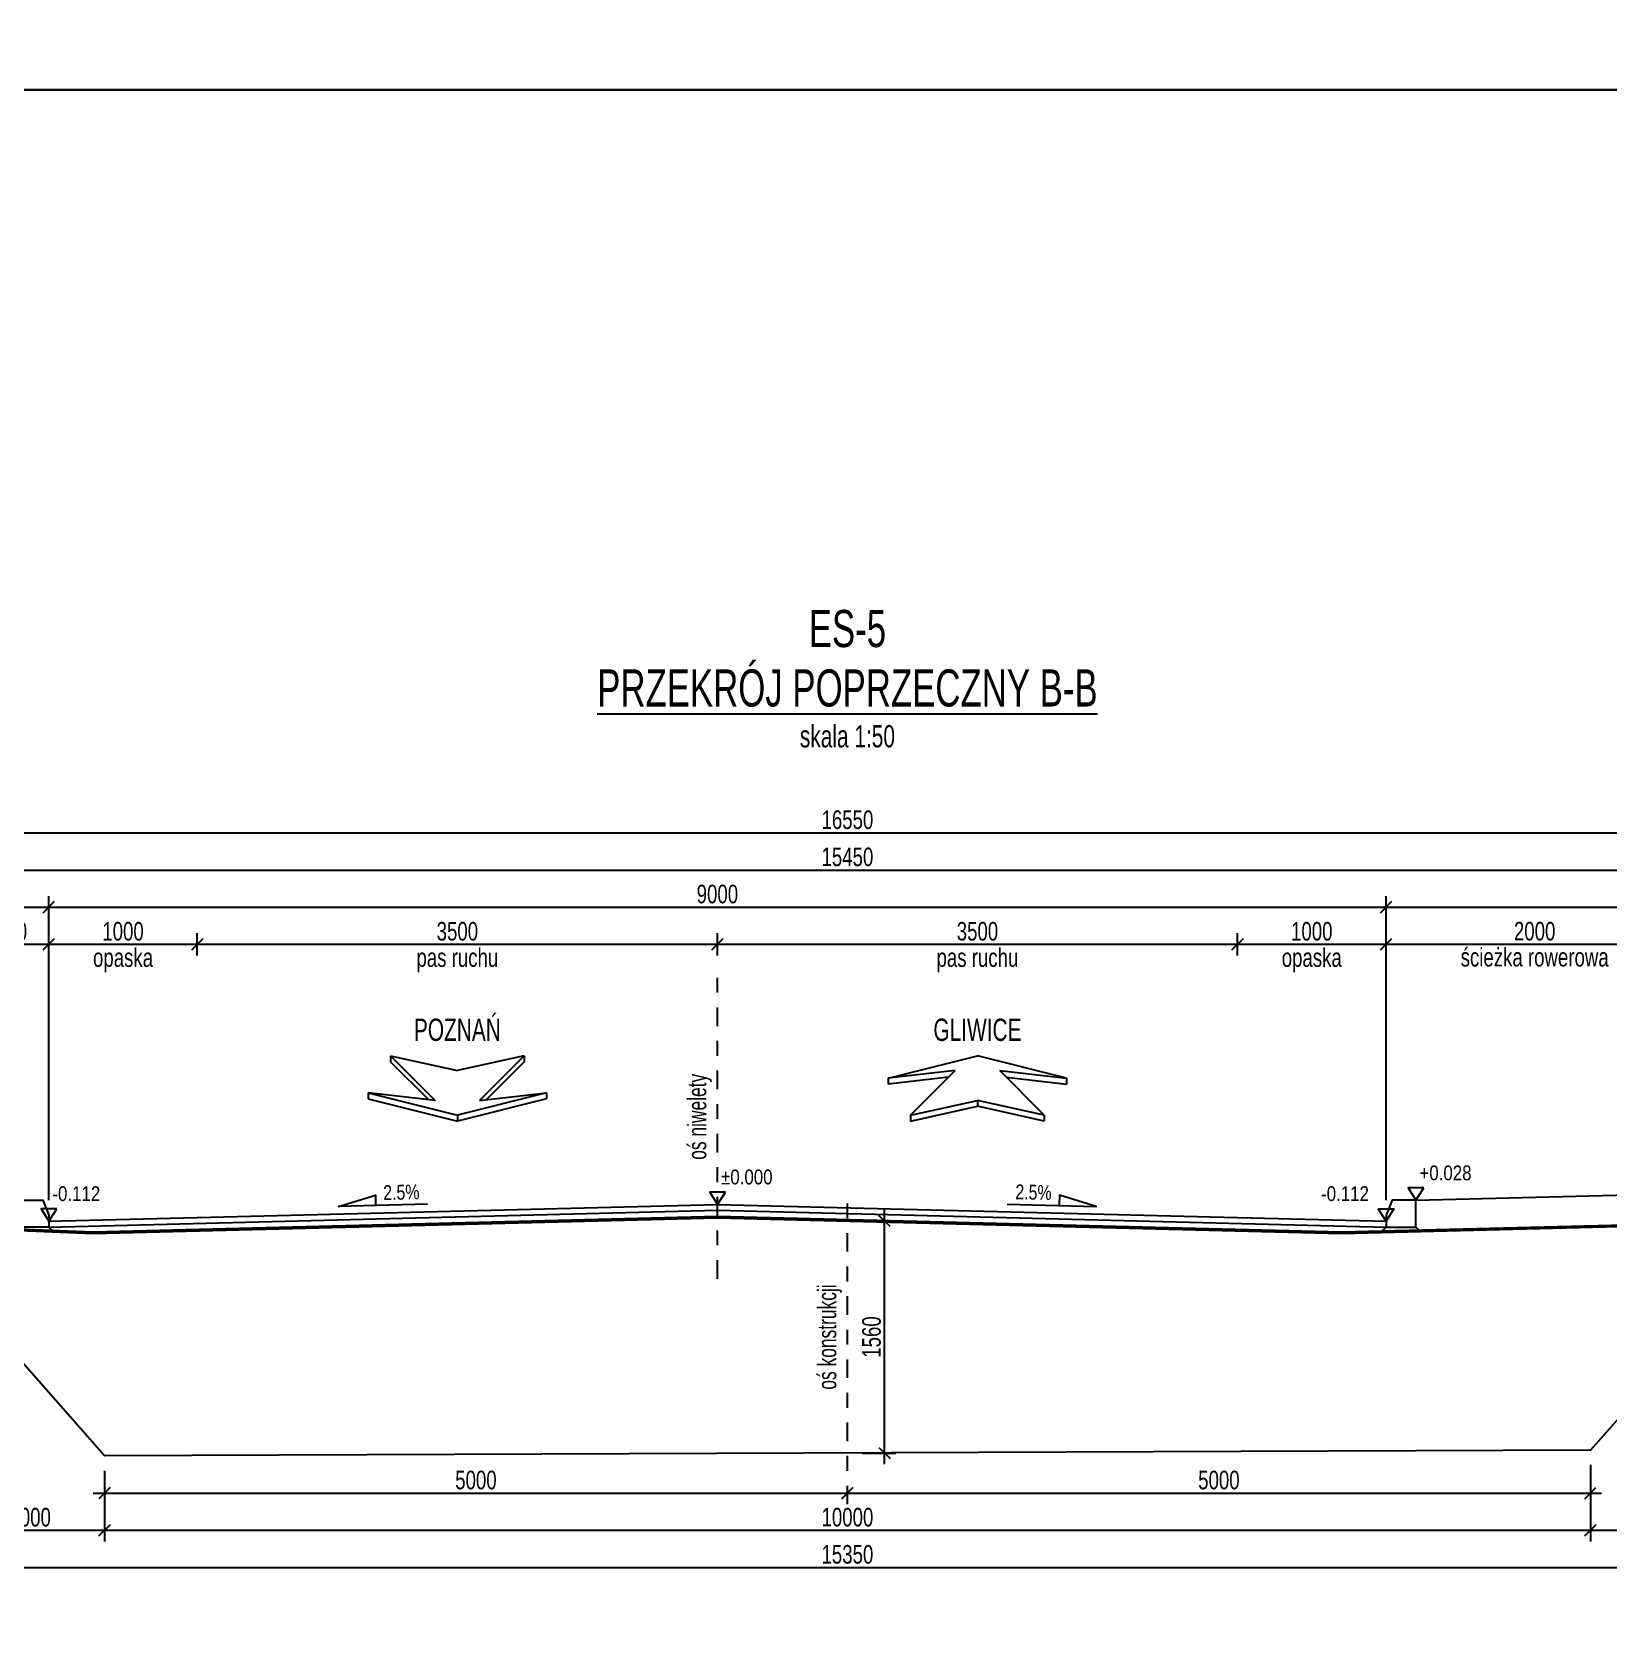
# Model space of a CAD drawing. Header units: metres. Extents: x -15 to 43, y -82 to 57.
# Drawn here: x -4.61 to 6, y -62.93 to -52.11 of the extents above; entities that cross this region are included whole.
import ezdxf
from ezdxf.enums import TextEntityAlignment as Align

# ---------------------------------------------------------------- set-up
doc = ezdxf.new("R2010")
doc.units = ezdxf.units.M
doc.header["$MEASUREMENT"] = 0
doc.linetypes.add('CENTER', pattern=[2, 1.25, -0.25, 0.25, -0.25])
doc.linetypes.add('HIDDEN', pattern=[0.375, 0.25, -0.125])
for name, color, linetype in [('AII_M_izolacja', 8, 'Continuous'), ('AII_M_konstrukcja beton', 3, 'Continuous'), ('AII_M_krawężnik', 9, 'Continuous'), ('AII_M_nawierzchnia', 9, 'Continuous'), ('AII_M_opis', 1, 'Continuous'), ('AII_M_wymiary', 9, 'Continuous')]:
    doc.layers.add(name, color=color, linetype=linetype)
doc.layers.add('AII_M_koty wysokościowe', color=1, linetype='Continuous', lineweight=18)
doc.layers.add('AII_M_osie główne', color=9, linetype='CENTER', lineweight=18)
doc.layers.add('AII_M_pomoc', color=30, linetype='Continuous', plot=False)
doc.styles.add('AII_norm.', font='CDMSIMPL.shx', dxfattribs={"width": 0.75, "bigfont": 'CDMBIGPL.shx'})
doc.styles.add('CDMSTYLE', font='CDMSIMPL.shx', dxfattribs={"width": 0.7, "bigfont": 'CDMBIGPL.shx'})
doc.dimstyles.new('A2_M50MM', dxfattribs={"dimscale": 0.05, "dimtxt": 2.5, "dimasz": 1.5, "dimexe": 1.5, "dimexo": 2, "dimgap": 0.5, "dimtad": 1, "dimdec": 0, "dimlfac": 1000, "dimrnd": 5, "dimzin": 9, "dimtxsty": 'AII_norm.', "dimblk": 'OBLIQUE', "dimcen": 2.5, "dimdle": 1.5, "dimclrd": 256, "dimclre": 256, "dimclrt": 1, "dimadec": 1, "dimazin": 2, "dimtfac": 1, "dimtdec": 0, "dimtix": 1, "dimtmove": 1, "dimatfit": 3, "dimfxl": 1, "dimtvp": 1, "dimtfillclr": 256, "dimtolj": 1, "dimtzin": 0, "dimarcsym": 0})

# ---------------------------------------------------------------- blocks, each defined once
blk = doc.blocks.new('Kierunek_od')
at = {"layer": 'AII_M_opis', "color": 0}
for p, q in [((-0.45, 0), (0, -0.1)), ((-0.45, 0), (-0.15, -0.3)), ((-0.45, 0), (-0.45, -0.04)), ((0.45, 0), (0, -0.1)), ((0.45, 0), (0.15, -0.3)), ((0.45, 0), (0.45, -0.04)), ((-0.45, -0.04), (-0.195, -0.295)), ((0.45, -0.04), (0.195, -0.295)), ((-0.15, -0.3), (-0.6, -0.25)), ((-0.6, -0.25), (0, -0.4)), ((-0.6, -0.25), (-0.6, -0.29)), ((-0.6, -0.29), (0, -0.44)), ((0.6, -0.25), (0, -0.4)), ((0.6, -0.29), (0, -0.44)), ((0.15, -0.3), (0.6, -0.25)), ((0.6, -0.25), (0.6, -0.29)), ((0, -0.4), (0, -0.44))]:
    blk.add_line(p, q, dxfattribs=at)
at = {"layer": 'AII_M_opis', "color": 2, "style": 'AII_norm.', "width": 0.7, "flags": 4}
blk.add_attdef('KIERUNEK', text='', height=0.15, dxfattribs=at).set_placement((0, 0.175), align=Align.MIDDLE_CENTER)
blk = doc.blocks.new('Kierunek_do')
at = {"layer": 'AII_M_opis', "color": 0}
for p, q in [((-0.6, -0.15), (0, 0)), ((0.6, -0.15), (0, 0)), ((-0.15, -0.1), (-0.6, -0.15)), ((-0.45, -0.4), (-0.15, -0.1)), ((0.45, -0.4), (0.15, -0.1)), ((0.15, -0.1), (0.6, -0.15)), ((-0.195, -0.145), (-0.6, -0.19)), ((-0.6, -0.15), (-0.6, -0.19)), ((0.195, -0.145), (0.6, -0.19)), ((0.6, -0.15), (0.6, -0.19)), ((-0.45, -0.4), (0, -0.3)), ((0.45, -0.4), (0, -0.3)), ((0, -0.3), (0, -0.34)), ((-0.45, -0.44), (0, -0.34)), ((-0.45, -0.4), (-0.45, -0.44)), ((0.45, -0.44), (0, -0.34)), ((0.45, -0.4), (0.45, -0.44))]:
    blk.add_line(p, q, dxfattribs=at)
at = {"layer": 'AII_M_opis', "color": 2, "lineweight": 25, "style": 'AII_norm.', "width": 0.7, "flags": 4}
blk.add_attdef('KIERUNEK', text='', height=0.15, rotation=360, dxfattribs=at).set_placement((0, 0.175), align=Align.MIDDLE_CENTER)
blk = doc.blocks.new('Spadek')
at = {"layer": 'AII_M_wymiary', "color": 0}
blk.add_lwpolyline([(-0.3, 0), (0.3, 0), (0.05, 0.07), (0.05, 0.07), (0.05, 0)], dxfattribs=at)
at = {"layer": 'AII_M_wymiary', "color": 1, "style": 'CDMSTYLE', "width": 0.8}
blk.add_attdef('SP', text='', height=0.1, rotation=360, dxfattribs=at).set_placement((-0.125, 0.035), align=Align.CENTER)
blk = doc.blocks.new('_OBLIQUE')
at = {"color": 0, "linetype": 'ByBlock'}
blk.add_line((-0.5, -0.5), (0.5, 0.5), dxfattribs=at)
blk = doc.blocks.new('*D8444')
at = {"layer": 'AII_M_wymiary', "lineweight": -2, "transparency": 16777216}
for p, q in [((-4.5, -59.972), (-4.5, -58.175)), ((-3.5, -58.325), (-3.5, -58.175)), ((-4.575, -58.25), (-3.425, -58.25))]:
    blk.add_line(p, q, dxfattribs=at)
at = {"layer": 'Defpoints', "color": 0, "lineweight": 25, "transparency": 16777216}
for p in [(-3.5, -58.25), (-3.5, -58.425), (-4.5, -60.072)]:
    blk.add_point(p, dxfattribs=at)
at = {"layer": 'AII_M_wymiary', "lineweight": -2, "transparency": 16777216, "xscale": 0.07500000000000001, "yscale": 0.07500000000000001, "zscale": 0.07500000000000001, "rotation": 180}
blk.add_blockref('_OBLIQUE', (-4.5, -58.25), dxfattribs=at)
at = {"layer": 'AII_M_wymiary', "lineweight": -2, "transparency": 16777216, "xscale": 0.07500000000000001, "yscale": 0.07500000000000001, "zscale": 0.07500000000000001}
blk.add_blockref('_OBLIQUE', (-3.5, -58.25), dxfattribs=at)
at = {"layer": 'AII_M_wymiary', "color": 1, "lineweight": 25, "transparency": 16777216, "char_height": 0.125, "attachment_point": 5, "style": 'AII_norm.'}
for s, insert in [('\\A1;1000', (-4, -58.163)), ('\\A1;opaska', (-4, -58.358))]:
    blk.add_mtext(s, dxfattribs=dict(at, insert=insert))
blk = doc.blocks.new('*D8445')
at = {"layer": 'AII_M_wymiary', "lineweight": -2, "transparency": 16777216}
for p, q in [((-3.5, -58.325), (-3.5, -58.175)), ((0, -58.325), (0, -58.175)), ((-3.575, -58.25), (0.075, -58.25))]:
    blk.add_line(p, q, dxfattribs=at)
at = {"layer": 'Defpoints', "color": 0, "lineweight": 25, "transparency": 16777216}
for p in [(0, -58.25), (-3.5, -58.425), (0, -58.425)]:
    blk.add_point(p, dxfattribs=at)
at = {"layer": 'AII_M_wymiary', "lineweight": -2, "transparency": 16777216, "xscale": 0.07500000000000001, "yscale": 0.07500000000000001, "zscale": 0.07500000000000001, "rotation": 180}
blk.add_blockref('_OBLIQUE', (-3.5, -58.25), dxfattribs=at)
at = {"layer": 'AII_M_wymiary', "lineweight": -2, "transparency": 16777216, "xscale": 0.07500000000000001, "yscale": 0.07500000000000001, "zscale": 0.07500000000000001}
blk.add_blockref('_OBLIQUE', (0, -58.25), dxfattribs=at)
at = {"layer": 'AII_M_wymiary', "color": 1, "lineweight": 25, "transparency": 16777216, "char_height": 0.125, "attachment_point": 5, "style": 'AII_norm.'}
for s, insert in [('\\A1;3500', (-1.75, -58.163)), ('\\A1;pas ruchu', (-1.75, -58.358))]:
    blk.add_mtext(s, dxfattribs=dict(at, insert=insert))
blk = doc.blocks.new('*D8446')
at = {"layer": 'AII_M_wymiary', "lineweight": -2, "transparency": 16777216}
for p, q in [((0, -58.325), (0, -58.175)), ((3.5, -58.325), (3.5, -58.175)), ((-0.075, -58.25), (3.575, -58.25))]:
    blk.add_line(p, q, dxfattribs=at)
at = {"layer": 'Defpoints', "color": 0, "lineweight": 25, "transparency": 16777216}
for p in [(3.5, -58.25), (0, -58.425), (3.5, -58.425)]:
    blk.add_point(p, dxfattribs=at)
at = {"layer": 'AII_M_wymiary', "lineweight": -2, "transparency": 16777216, "xscale": 0.07500000000000001, "yscale": 0.07500000000000001, "zscale": 0.07500000000000001, "rotation": 180}
blk.add_blockref('_OBLIQUE', (0, -58.25), dxfattribs=at)
at = {"layer": 'AII_M_wymiary', "lineweight": -2, "transparency": 16777216, "xscale": 0.07500000000000001, "yscale": 0.07500000000000001, "zscale": 0.07500000000000001}
blk.add_blockref('_OBLIQUE', (3.5, -58.25), dxfattribs=at)
at = {"layer": 'AII_M_wymiary', "color": 1, "lineweight": 25, "transparency": 16777216, "char_height": 0.125, "attachment_point": 5, "style": 'AII_norm.'}
for s, insert in [('\\A1;3500', (1.75, -58.163)), ('\\A1;pas ruchu', (1.75, -58.358))]:
    blk.add_mtext(s, dxfattribs=dict(at, insert=insert))
blk = doc.blocks.new('*D8447')
at = {"layer": 'AII_M_wymiary', "lineweight": -2, "transparency": 16777216}
for p, q in [((3.5, -58.325), (3.5, -58.175)), ((4.5, -59.972), (4.5, -58.175)), ((3.425, -58.25), (4.575, -58.25))]:
    blk.add_line(p, q, dxfattribs=at)
at = {"layer": 'Defpoints', "color": 0, "lineweight": 25, "transparency": 16777216}
for p in [(4.5, -58.25), (3.5, -58.425), (4.5, -60.072)]:
    blk.add_point(p, dxfattribs=at)
at = {"layer": 'AII_M_wymiary', "lineweight": -2, "transparency": 16777216, "xscale": 0.07500000000000001, "yscale": 0.07500000000000001, "zscale": 0.07500000000000001, "rotation": 180}
blk.add_blockref('_OBLIQUE', (3.5, -58.25), dxfattribs=at)
at = {"layer": 'AII_M_wymiary', "lineweight": -2, "transparency": 16777216, "xscale": 0.07500000000000001, "yscale": 0.07500000000000001, "zscale": 0.07500000000000001}
blk.add_blockref('_OBLIQUE', (4.5, -58.25), dxfattribs=at)
at = {"layer": 'AII_M_wymiary', "color": 1, "lineweight": 25, "transparency": 16777216, "char_height": 0.125, "attachment_point": 5, "style": 'AII_norm.'}
for s, insert in [('\\A1;1000', (4, -58.163)), ('\\A1;opaska', (4, -58.358))]:
    blk.add_mtext(s, dxfattribs=dict(at, insert=insert))
blk = doc.blocks.new('*D8448')
at = {"layer": 'AII_M_wymiary', "lineweight": -2, "transparency": 16777216}
for p, q in [((-5, -59.104), (-5, -58.175)), ((-4.5, -59.972), (-4.5, -58.175)), ((-5.075, -58.25), (-4.425, -58.25))]:
    blk.add_line(p, q, dxfattribs=at)
at = {"layer": 'Defpoints', "color": 0, "lineweight": 25, "transparency": 16777216}
for p in [(-4.5, -58.25), (-5, -59.204), (-4.5, -60.072)]:
    blk.add_point(p, dxfattribs=at)
at = {"layer": 'AII_M_wymiary', "lineweight": -2, "transparency": 16777216, "xscale": 0.07500000000000001, "yscale": 0.07500000000000001, "zscale": 0.07500000000000001, "rotation": 180}
blk.add_blockref('_OBLIQUE', (-5, -58.25), dxfattribs=at)
at = {"layer": 'AII_M_wymiary', "lineweight": -2, "transparency": 16777216, "xscale": 0.07500000000000001, "yscale": 0.07500000000000001, "zscale": 0.07500000000000001}
blk.add_blockref('_OBLIQUE', (-4.5, -58.25), dxfattribs=at)
at = {"layer": 'AII_M_wymiary', "color": 1, "lineweight": 25, "transparency": 16777216, "insert": (-4.75, -58.163), "char_height": 0.125, "attachment_point": 5, "style": 'AII_norm.'}
blk.add_mtext('\\A1;500', dxfattribs=at)
blk = doc.blocks.new('*D8452')
at = {"layer": 'AII_M_wymiary', "lineweight": -2, "transparency": 16777216}
for p, q in [((4.5, -59.9725), (4.5, -58.175)), ((6.5, -58.325), (6.5, -58.175)), ((4.425, -58.25), (6.575, -58.25))]:
    blk.add_line(p, q, dxfattribs=at)
at = {"layer": 'Defpoints', "color": 0, "lineweight": 25, "transparency": 16777216}
for p in [(6.5, -58.25), (6.5, -58.425), (4.5, -60.0725)]:
    blk.add_point(p, dxfattribs=at)
at = {"layer": 'AII_M_wymiary', "lineweight": -2, "transparency": 16777216, "xscale": 0.07500000000000001, "yscale": 0.07500000000000001, "zscale": 0.07500000000000001, "rotation": 180}
blk.add_blockref('_OBLIQUE', (4.5, -58.25), dxfattribs=at)
at = {"layer": 'AII_M_wymiary', "lineweight": -2, "transparency": 16777216, "xscale": 0.07500000000000001, "yscale": 0.07500000000000001, "zscale": 0.07500000000000001}
blk.add_blockref('_OBLIQUE', (6.5, -58.25), dxfattribs=at)
at = {"layer": 'AII_M_wymiary', "color": 1, "lineweight": 25, "transparency": 16777216, "char_height": 0.125, "attachment_point": 5, "style": 'AII_norm.'}
for s, insert in [('\\A1;2000', (5.5, -58.1625)), ('\\A1;ścieżka rowerowa', (5.5, -58.3375))]:
    blk.add_mtext(s, dxfattribs=dict(at, insert=insert))
blk = doc.blocks.new('*D8455')
at = {"layer": 'AII_M_wymiary', "lineweight": -2, "transparency": 16777216}
for p, q in [((-6.85, -59.8281), (-6.85, -57.925)), ((-4.5, -59.9725), (-4.5, -57.925)), ((-6.925, -58), (-4.425, -58))]:
    blk.add_line(p, q, dxfattribs=at)
at = {"layer": 'Defpoints', "color": 0, "lineweight": 25, "transparency": 16777216}
for p in [(-4.5, -58), (-6.85, -59.9281), (-4.5, -60.0725)]:
    blk.add_point(p, dxfattribs=at)
at = {"layer": 'AII_M_wymiary', "lineweight": -2, "transparency": 16777216, "xscale": 0.07500000000000001, "yscale": 0.07500000000000001, "zscale": 0.07500000000000001, "rotation": 180}
blk.add_blockref('_OBLIQUE', (-6.85, -58), dxfattribs=at)
at = {"layer": 'AII_M_wymiary', "lineweight": -2, "transparency": 16777216, "xscale": 0.07500000000000001, "yscale": 0.07500000000000001, "zscale": 0.07500000000000001}
blk.add_blockref('_OBLIQUE', (-4.5, -58), dxfattribs=at)
at = {"layer": 'AII_M_wymiary', "color": 1, "lineweight": 25, "transparency": 16777216, "insert": (-5.675, -57.9125), "char_height": 0.125, "attachment_point": 5, "style": 'AII_norm.'}
blk.add_mtext('\\A1;2350', dxfattribs=at)
blk = doc.blocks.new('*D8456')
at = {"layer": 'AII_M_wymiary', "lineweight": -2, "transparency": 16777216}
for p, q in [((-4.5, -59.9725), (-4.5, -57.925)), ((4.5, -59.9725), (4.5, -57.925)), ((-4.575, -58), (4.575, -58))]:
    blk.add_line(p, q, dxfattribs=at)
at = {"layer": 'Defpoints', "color": 0, "lineweight": 25, "transparency": 16777216}
for p in [(4.5, -58), (-4.5, -60.0725), (4.5, -60.0725)]:
    blk.add_point(p, dxfattribs=at)
at = {"layer": 'AII_M_wymiary', "lineweight": -2, "transparency": 16777216, "xscale": 0.07500000000000001, "yscale": 0.07500000000000001, "zscale": 0.07500000000000001, "rotation": 180}
blk.add_blockref('_OBLIQUE', (-4.5, -58), dxfattribs=at)
at = {"layer": 'AII_M_wymiary', "lineweight": -2, "transparency": 16777216, "xscale": 0.07500000000000001, "yscale": 0.07500000000000001, "zscale": 0.07500000000000001}
blk.add_blockref('_OBLIQUE', (4.5, -58), dxfattribs=at)
at = {"layer": 'AII_M_wymiary', "color": 1, "lineweight": 25, "transparency": 16777216, "insert": (0, -57.9125), "char_height": 0.125, "attachment_point": 5, "style": 'AII_norm.'}
blk.add_mtext('\\A1;9000', dxfattribs=at)
blk = doc.blocks.new('*D8457')
at = {"layer": 'AII_M_wymiary', "lineweight": -2, "transparency": 16777216}
for p, q in [((4.5, -59.9725), (4.5, -57.925)), ((8.6, -59.816), (8.6, -57.925)), ((4.425, -58), (8.675, -58))]:
    blk.add_line(p, q, dxfattribs=at)
at = {"layer": 'Defpoints', "color": 0, "lineweight": 25, "transparency": 16777216}
for p in [(8.6, -58), (8.6, -59.916), (4.5, -60.0725)]:
    blk.add_point(p, dxfattribs=at)
at = {"layer": 'AII_M_wymiary', "lineweight": -2, "transparency": 16777216, "xscale": 0.07500000000000001, "yscale": 0.07500000000000001, "zscale": 0.07500000000000001, "rotation": 180}
blk.add_blockref('_OBLIQUE', (4.5, -58), dxfattribs=at)
at = {"layer": 'AII_M_wymiary', "lineweight": -2, "transparency": 16777216, "xscale": 0.07500000000000001, "yscale": 0.07500000000000001, "zscale": 0.07500000000000001}
blk.add_blockref('_OBLIQUE', (8.6, -58), dxfattribs=at)
at = {"layer": 'AII_M_wymiary', "color": 1, "lineweight": 25, "transparency": 16777216, "insert": (6.55, -57.9125), "char_height": 0.125, "attachment_point": 5, "style": 'AII_norm.'}
blk.add_mtext('\\A1;4100', dxfattribs=at)
blk = doc.blocks.new('*D8458')
at = {"layer": 'AII_M_wymiary', "lineweight": -2, "transparency": 16777216}
for p, q in [((-6.925, -57.75), (8.675, -57.75)), ((-6.85, -59.8281), (-6.85, -57.675)), ((8.6, -59.816), (8.6, -57.675))]:
    blk.add_line(p, q, dxfattribs=at)
at = {"layer": 'Defpoints', "color": 0, "lineweight": 25, "transparency": 16777216}
for p in [(8.6, -57.75), (-6.85, -59.9281), (8.6, -59.916)]:
    blk.add_point(p, dxfattribs=at)
at = {"layer": 'AII_M_wymiary', "lineweight": -2, "transparency": 16777216, "xscale": 0.07500000000000001, "yscale": 0.07500000000000001, "zscale": 0.07500000000000001, "rotation": 180}
blk.add_blockref('_OBLIQUE', (-6.85, -57.75), dxfattribs=at)
at = {"layer": 'AII_M_wymiary', "lineweight": -2, "transparency": 16777216, "xscale": 0.07500000000000001, "yscale": 0.07500000000000001, "zscale": 0.07500000000000001}
blk.add_blockref('_OBLIQUE', (8.6, -57.75), dxfattribs=at)
at = {"layer": 'AII_M_wymiary', "color": 1, "lineweight": 25, "transparency": 16777216, "insert": (0.875, -57.6625), "char_height": 0.125, "attachment_point": 5, "style": 'AII_norm.'}
blk.add_mtext('\\A1;15450', dxfattribs=at)
blk = doc.blocks.new('*D8461')
at = {"layer": 'AII_M_wymiary', "lineweight": -2, "transparency": 16777216}
for p, q in [((-7.4, -59.8061), (-7.4, -57.425)), ((9.15, -59.80225), (9.15, -57.425)), ((-7.475, -57.5), (9.225, -57.5))]:
    blk.add_line(p, q, dxfattribs=at)
at = {"layer": 'Defpoints', "color": 0, "lineweight": 25, "transparency": 16777216}
for p in [(9.15, -57.5), (-7.4, -59.9061), (9.15, -59.90225)]:
    blk.add_point(p, dxfattribs=at)
at = {"layer": 'AII_M_wymiary', "lineweight": -2, "transparency": 16777216, "xscale": 0.07500000000000001, "yscale": 0.07500000000000001, "zscale": 0.07500000000000001, "rotation": 180}
blk.add_blockref('_OBLIQUE', (-7.4, -57.5), dxfattribs=at)
at = {"layer": 'AII_M_wymiary', "lineweight": -2, "transparency": 16777216, "xscale": 0.07500000000000001, "yscale": 0.07500000000000001, "zscale": 0.07500000000000001}
blk.add_blockref('_OBLIQUE', (9.15, -57.5), dxfattribs=at)
at = {"layer": 'AII_M_wymiary', "color": 1, "lineweight": 25, "transparency": 16777216, "insert": (0.875, -57.4125), "char_height": 0.125, "attachment_point": 5, "style": 'AII_norm.'}
blk.add_mtext('\\A1;16550', dxfattribs=at)
blk = doc.blocks.new('Tytuł')
at = {"layer": 'AII_M_opis', "color": 3, "ltscale": 2, "style": 'AII_norm.', "width": 0.7}
blk.add_text('%%UPRZEKRÓJ POPRZECZNY B-B', height=0.25, rotation=360, dxfattribs=at).set_placement((0, 0), align=Align.CENTER)
at = {"layer": 'AII_M_opis', "color": 1, "ltscale": 2, "style": 'AII_norm.', "width": 0.7}
blk.add_text('skala 1:50', height=0.15, rotation=360, dxfattribs=at).set_placement((0, -0.275), align=Align.CENTER)
blk = doc.blocks.new('Obiekt')
at = {"layer": 'AII_M_pomoc', "ltscale": 2, "style": 'AII_norm.', "width": 0.7}
blk.add_attdef('OBIEKT', text='', height=0.25, rotation=360, dxfattribs=at).set_placement((0, 0), align=Align.CENTER)
blk = doc.blocks.new('00kota3')
at = {"layer": 'AII_M_koty wysokościowe', "color": 0, "linetype": 'Continuous', "lineweight": -2}
blk.add_lwpolyline([(1.08, 1.66), (-1.04, 1.66), (0, 0)], close=True, dxfattribs=at)
at = {"layer": 'AII_M_koty wysokościowe', "color": 0, "linetype": 'Continuous', "lineweight": -2, "style": 'CDMSTYLE', "width": 0.85}
blk.add_attdef('%%P000.000', (0.49, 2.69), '', height=2, dxfattribs=at)
blk = doc.blocks.new('*D8462')
at = {"layer": 'AII_M_wymiary', "lineweight": -2, "transparency": 16777216}
for p, q in [((-4.125, -61.793125), (-4.125, -62.018125)), ((-4.2, -61.943125), (0.95, -61.943125))]:
    blk.add_line(p, q, dxfattribs=at)
at = {"layer": 'Defpoints', "color": 0, "lineweight": 25, "transparency": 16777216}
for p in [(-4.125, -61.693125), (0.875, -61.943125), (0.875, -62.018125)]:
    blk.add_point(p, dxfattribs=at)
at = {"layer": 'AII_M_wymiary', "lineweight": -2, "transparency": 16777216, "xscale": 0.07500000000000001, "yscale": 0.07500000000000001, "zscale": 0.07500000000000001, "rotation": 180}
blk.add_blockref('_OBLIQUE', (-4.125, -61.943125), dxfattribs=at)
at = {"layer": 'AII_M_wymiary', "lineweight": -2, "transparency": 16777216, "xscale": 0.07500000000000001, "yscale": 0.07500000000000001, "zscale": 0.07500000000000001}
blk.add_blockref('_OBLIQUE', (0.875, -61.943125), dxfattribs=at)
at = {"layer": 'AII_M_wymiary', "color": 1, "lineweight": 25, "transparency": 16777216, "insert": (-1.625, -61.855625), "char_height": 0.125, "attachment_point": 5, "style": 'AII_norm.'}
blk.add_mtext('\\A1;5000', dxfattribs=at)
blk = doc.blocks.new('*D8463')
at = {"layer": 'AII_M_wymiary', "lineweight": -2, "transparency": 16777216}
for p, q in [((5.875, -61.753125), (5.875, -62.018125)), ((0.8, -61.943125), (5.95, -61.943125))]:
    blk.add_line(p, q, dxfattribs=at)
at = {"layer": 'Defpoints', "color": 0, "lineweight": 25, "transparency": 16777216}
for p in [(5.875, -61.653125), (5.875, -61.943125), (0.875, -62.018125)]:
    blk.add_point(p, dxfattribs=at)
at = {"layer": 'AII_M_wymiary', "lineweight": -2, "transparency": 16777216, "xscale": 0.07500000000000001, "yscale": 0.07500000000000001, "zscale": 0.07500000000000001, "rotation": 180}
blk.add_blockref('_OBLIQUE', (0.875, -61.943125), dxfattribs=at)
at = {"layer": 'AII_M_wymiary', "lineweight": -2, "transparency": 16777216, "xscale": 0.07500000000000001, "yscale": 0.07500000000000001, "zscale": 0.07500000000000001}
blk.add_blockref('_OBLIQUE', (5.875, -61.943125), dxfattribs=at)
at = {"layer": 'AII_M_wymiary', "color": 1, "lineweight": 25, "transparency": 16777216, "insert": (3.375, -61.855625), "char_height": 0.125, "attachment_point": 5, "style": 'AII_norm.'}
blk.add_mtext('\\A1;5000', dxfattribs=at)
blk = doc.blocks.new('*D8465')
at = {"layer": 'AII_M_wymiary', "lineweight": -2, "transparency": 16777216}
for p, q in [((-5.125, -60.658), (-5.125, -62.268125)), ((-4.125, -61.793125), (-4.125, -62.268125)), ((-5.2, -62.193125), (-4.05, -62.193125))]:
    blk.add_line(p, q, dxfattribs=at)
at = {"layer": 'Defpoints', "color": 0, "lineweight": 25, "transparency": 16777216}
for p in [(-5.125, -60.558), (-4.125, -61.693125), (-4.125, -62.193125)]:
    blk.add_point(p, dxfattribs=at)
at = {"layer": 'AII_M_wymiary', "lineweight": -2, "transparency": 16777216, "xscale": 0.07500000000000001, "yscale": 0.07500000000000001, "zscale": 0.07500000000000001, "rotation": 180}
blk.add_blockref('_OBLIQUE', (-5.125, -62.193125), dxfattribs=at)
at = {"layer": 'AII_M_wymiary', "lineweight": -2, "transparency": 16777216, "xscale": 0.07500000000000001, "yscale": 0.07500000000000001, "zscale": 0.07500000000000001}
blk.add_blockref('_OBLIQUE', (-4.125, -62.193125), dxfattribs=at)
at = {"layer": 'AII_M_wymiary', "color": 1, "lineweight": 25, "transparency": 16777216, "insert": (-4.625, -62.105625), "char_height": 0.125, "attachment_point": 5, "style": 'AII_norm.'}
blk.add_mtext('\\A1;1000', dxfattribs=at)
blk = doc.blocks.new('*D8466')
at = {"layer": 'AII_M_wymiary', "lineweight": -2, "transparency": 16777216}
for p, q in [((5.875, -61.753125), (5.875, -62.268125)), ((-4.125, -61.793125), (-4.125, -62.268125)), ((-4.2, -62.193125), (5.95, -62.193125))]:
    blk.add_line(p, q, dxfattribs=at)
at = {"layer": 'Defpoints', "color": 0, "lineweight": 25, "transparency": 16777216}
for p in [(5.875, -61.653125), (-4.125, -61.693125), (5.875, -62.193125)]:
    blk.add_point(p, dxfattribs=at)
at = {"layer": 'AII_M_wymiary', "lineweight": -2, "transparency": 16777216, "xscale": 0.07500000000000001, "yscale": 0.07500000000000001, "zscale": 0.07500000000000001, "rotation": 180}
blk.add_blockref('_OBLIQUE', (-4.125, -62.193125), dxfattribs=at)
at = {"layer": 'AII_M_wymiary', "lineweight": -2, "transparency": 16777216, "xscale": 0.07500000000000001, "yscale": 0.07500000000000001, "zscale": 0.07500000000000001}
blk.add_blockref('_OBLIQUE', (5.875, -62.193125), dxfattribs=at)
at = {"layer": 'AII_M_wymiary', "color": 1, "lineweight": 25, "transparency": 16777216, "insert": (0.875, -62.105625), "char_height": 0.125, "attachment_point": 5, "style": 'AII_norm.'}
blk.add_mtext('\\A1;10000', dxfattribs=at)
blk = doc.blocks.new('*D8467')
at = {"layer": 'AII_M_wymiary', "lineweight": -2, "transparency": 16777216}
for p, q in [((6.875, -60.628125), (6.875, -62.268125)), ((5.875, -61.753125), (5.875, -62.268125)), ((5.8, -62.193125), (6.95, -62.193125))]:
    blk.add_line(p, q, dxfattribs=at)
at = {"layer": 'Defpoints', "color": 0, "lineweight": 25, "transparency": 16777216}
for p in [(6.875, -60.528125), (5.875, -61.653125), (6.875, -62.193125)]:
    blk.add_point(p, dxfattribs=at)
at = {"layer": 'AII_M_wymiary', "lineweight": -2, "transparency": 16777216, "xscale": 0.07500000000000001, "yscale": 0.07500000000000001, "zscale": 0.07500000000000001, "rotation": 180}
blk.add_blockref('_OBLIQUE', (5.875, -62.193125), dxfattribs=at)
at = {"layer": 'AII_M_wymiary', "lineweight": -2, "transparency": 16777216, "xscale": 0.07500000000000001, "yscale": 0.07500000000000001, "zscale": 0.07500000000000001}
blk.add_blockref('_OBLIQUE', (6.875, -62.193125), dxfattribs=at)
at = {"layer": 'AII_M_wymiary', "color": 1, "lineweight": 25, "transparency": 16777216, "insert": (6.375, -62.105625), "char_height": 0.125, "attachment_point": 5, "style": 'AII_norm.'}
blk.add_mtext('\\A1;1000', dxfattribs=at)
blk = doc.blocks.new('*D8469')
at = {"layer": 'AII_M_wymiary', "lineweight": -2, "transparency": 16777216}
for p, q in [((-6.8, -60.371), (-6.8, -62.518125)), ((8.55, -60.36625), (8.55, -62.518125)), ((-6.875, -62.443125), (8.625, -62.443125))]:
    blk.add_line(p, q, dxfattribs=at)
at = {"layer": 'Defpoints', "color": 0, "lineweight": 25, "transparency": 16777216}
for p in [(-6.8, -60.271), (8.55, -60.26625), (8.55, -62.443125)]:
    blk.add_point(p, dxfattribs=at)
at = {"layer": 'AII_M_wymiary', "lineweight": -2, "transparency": 16777216, "xscale": 0.07500000000000001, "yscale": 0.07500000000000001, "zscale": 0.07500000000000001, "rotation": 180}
blk.add_blockref('_OBLIQUE', (-6.8, -62.443125), dxfattribs=at)
at = {"layer": 'AII_M_wymiary', "lineweight": -2, "transparency": 16777216, "xscale": 0.07500000000000001, "yscale": 0.07500000000000001, "zscale": 0.07500000000000001}
blk.add_blockref('_OBLIQUE', (8.55, -62.443125), dxfattribs=at)
at = {"layer": 'AII_M_wymiary', "color": 1, "lineweight": 25, "transparency": 16777216, "insert": (0.875, -62.355625), "char_height": 0.125, "attachment_point": 5, "style": 'AII_norm.'}
blk.add_mtext('\\A1;15350', dxfattribs=at)
blk = doc.blocks.new('*D8474')
at = {"layer": 'AII_M_wymiary', "lineweight": -2, "transparency": 16777216}
for p, q in [((1.125, -61.748125), (1.125, -60.036875)), ((0.975, -60.111875), (1.2, -60.111875)), ((0.975, -61.673125), (1.2, -61.673125))]:
    blk.add_line(p, q, dxfattribs=at)
at = {"layer": 'Defpoints', "color": 0, "lineweight": 25, "transparency": 16777216}
for p in [(0.875, -60.111875), (1.125, -60.111875), (0.875, -61.673125)]:
    blk.add_point(p, dxfattribs=at)
at = {"layer": 'AII_M_wymiary', "lineweight": -2, "transparency": 16777216, "xscale": 0.07500000000000001, "yscale": 0.07500000000000001, "zscale": 0.07500000000000001}
for p, rotation in [((1.125, -60.111875), 90), ((1.125, -61.673125), 270)]:
    blk.add_blockref('_OBLIQUE', p, dxfattribs=dict(at, rotation=rotation))
at = {"layer": 'AII_M_wymiary', "color": 1, "lineweight": 25, "transparency": 16777216, "insert": (1.0375, -60.8925), "char_height": 0.125, "attachment_point": 5, "rotation": 90, "style": 'AII_norm.'}
blk.add_mtext('\\A1;1560', dxfattribs=at)

msp = doc.modelspace()

# ---------------------------------------------------------------- linework, layer by layer
at = {"layer": 'AII_M_izolacja', "lineweight": 25}
msp.add_lwpolyline([(-6.81, -60.0806), (-4.2, -60.185), (0, -60.08), (4.2, -60.185), (8.56, -60.076)], dxfattribs=at)
at = {"layer": 'AII_M_izolacja', "linetype": 'HIDDEN', "lineweight": 25, "ltscale": 0.7, "const_width": 0.01, "flags": 128}
msp.add_lwpolyline([(-6.805, -60.291), (-6.805, -60.0858), (-4.2, -60.19), (0, -60.085), (4.2, -60.19), (8.555, -60.0811), (8.555, -60.2863)], dxfattribs=at)
at = {"layer": 'AII_M_konstrukcja beton', "lineweight": 25}
msp.add_lwpolyline([(-6.8, -60.091), (-4.2, -60.195), (0, -60.09), (4.2, -60.195), (8.55, -60.0862), (8.55, -60.2662), (6.875, -60.5281), (5.875, -61.6531), (-4.125, -61.6931), (-5.125, -60.558), (-6.8, -60.271)], close=True, dxfattribs=at)
at = {"layer": 'AII_M_krawężnik', "lineweight": 25}
for points in [[(-4.5, -60.1525), (-4.7, -60.1525), (-4.7, -59.9725), (-4.54, -59.9725), (-4.5, -60.0725)], [(4.5, -60.1525), (4.7, -60.1525), (4.7, -59.9725), (4.54, -59.9725), (4.5, -60.0725)]]:
    msp.add_lwpolyline(points, close=True, dxfattribs=at)
at = {"layer": 'AII_M_krawężnik', "color": 8, "lineweight": 25}
for points in [[(-4.5, -60.1525), (-4.4786, -60.1739)], [(4.4744, -60.1781), (4.5, -60.1525)], [(4.7, -60.1525), (4.7195, -60.172)]]:
    msp.add_lwpolyline(points, dxfattribs=at)
at = {"layer": 'AII_M_nawierzchnia', "lineweight": 25}
for points in [[(4.7, -59.9725), (8.56, -59.876)], [(-4.5, -60.1125), (-3.5, -60.0875), (0, -60), (3.5, -60.0875), (4.5, -60.1125)]]:
    msp.add_lwpolyline(points, dxfattribs=at)
at = {"layer": 'AII_M_nawierzchnia', "color": 8, "lineweight": 25}
msp.add_lwpolyline([(-4.5, -60.1525), (0, -60.04), (4.5, -60.1525)], dxfattribs=at)
at = {"layer": 'AII_M_osie główne', "lineweight": 25, "ltscale": 0.1}
for points in [[(0, -60.5), (0, -58.425)], [(0.875, -62.0181), (0.875, -59.9119)]]:
    msp.add_lwpolyline(points, dxfattribs=at)
at = {"layer": 'AII_M_pomoc', "lineweight": 25}
for points in [[(-15, -52.5), (15, -52.5), (15, -37.5), (-15, -37.5)], [(-15, -67.5), (15, -67.5), (15, -52.5), (-15, -52.5)]]:
    msp.add_lwpolyline(points, close=True, dxfattribs=at)

# ---------------------------------------------------------------- block references
at = {"layer": 'AII_M_koty wysokościowe', "lineweight": 25, "xscale": 0.05, "yscale": 0.05, "zscale": 0.05}
for p, values in [((0, -60), {'%%P000.000': '%%p0.000'}), ((4.7, -59.9725), {'%%P000.000': '+0.028'}), ((-4.5, -60.1125), {'%%P000.000': '-0.112'})]:
    msp.add_blockref('00kota3', p, dxfattribs=at).add_auto_attribs(values)
at = {"layer": 'AII_M_koty wysokościowe', "lineweight": 25}
ref = msp.add_blockref('00kota3', (4.5, -60.1125), dxfattribs=dict(at, xscale=-0.05, yscale=0.05, zscale=0.05))
ref.add_attrib('%%P000.000', '-0.112', (4.0625, -59.9779), dxfattribs={"color": 0, "linetype": 'Continuous', "lineweight": -2, "height": 0.1, "style": 'CDMSTYLE', "width": 0.85})
at = {"layer": 'AII_M_opis', "lineweight": 25}
msp.add_blockref('Tytuł', (0.875, -56.65), dxfattribs=at)
ref = msp.add_blockref('Kierunek_od', (-1.75, -59), dxfattribs=at)
ref.add_attrib('KIERUNEK', 'POZNAŃ', dxfattribs={"color": 2, "height": 0.15, "style": 'AII_norm.', "width": 0.7}).set_placement((-1.75, -58.825), align=Align.MIDDLE_CENTER)
ref = msp.add_blockref('Kierunek_do', (1.75, -59), dxfattribs=at)
ref.add_attrib('KIERUNEK', 'GLIWICE', dxfattribs={"color": 2, "lineweight": 25, "height": 0.15, "rotation": 360, "style": 'AII_norm.', "width": 0.7}).set_placement((1.75, -58.825), align=Align.MIDDLE_CENTER)
at = {"layer": 'AII_M_pomoc', "lineweight": 25}
msp.add_blockref('Obiekt', (0.875, -56.25), dxfattribs=at).add_auto_attribs({'OBIEKT': 'ES-5'})
at = {"layer": 'AII_M_wymiary', "lineweight": 25}
ref = msp.add_blockref('Spadek', (-2.25, -60.0063), dxfattribs=dict(at, xscale=-1, rotation=1.432096184164582))
ref.add_attrib('SP', '2.5%', dxfattribs={"color": 1, "height": 0.1, "rotation": 1.4321, "style": 'CDMSTYLE', "width": 0.8}).set_placement((-2.1259, -59.9681), align=Align.CENTER)
at = {"layer": 'AII_M_wymiary', "lineweight": 25, "rotation": 358.5679038158354}
msp.add_blockref('Spadek', (2.25, -60.0063), dxfattribs=at).add_auto_attribs({'SP': '2.5%'})

# ---------------------------------------------------------------- texts
at = {"layer": 'AII_M_opis', "lineweight": 25, "style": 'AII_norm.', "width": 0.7}
msp.add_text('oś niwelety', height=0.125, rotation=90, dxfattribs=at).set_placement((-0.075, -59.7))
msp.add_text('oś konstrukcji', height=0.125, rotation=90, dxfattribs=at).set_placement((0.8, -60.8925), align=Align.CENTER)

# ---------------------------------------------------------------- dimensions: what is measured, and where the dimension line sits
at = {"layer": 'AII_M_wymiary', "lineweight": 25}
for base, p1, p2, picture, middle in [((9.15, -57.5), (-7.4, -59.9061), (9.15, -59.9023), '*D8461', (0.875, -57.4125)), ((8.6, -57.75), (-6.85, -59.9281), (8.6, -59.916), '*D8458', (0.875, -57.6625)), ((-4.5, -58), (-6.85, -59.9281), (-4.5, -60.0725), '*D8455', (-5.675, -57.9125)), ((4.5, -58), (-4.5, -60.0725), (4.5, -60.0725), '*D8456', (0, -57.9125)), ((8.6, -58), (4.5, -60.0725), (8.6, -59.916), '*D8457', (6.55, -57.9125)), ((-4.5, -58.25), (-5, -59.2039), (-4.5, -60.0725), '*D8448', (-4.75, -58.1625)), ((8.55, -62.4431), (-6.8, -60.271), (8.55, -60.2662), '*D8469', (0.875, -62.3556)), ((-4.125, -62.1931), (-5.125, -60.558), (-4.125, -61.6931), '*D8465', (-4.625, -62.1056)), ((6.875, -62.1931), (5.875, -61.6531), (6.875, -60.5281), '*D8467', (6.375, -62.1056)), ((5.875, -62.1931), (-4.125, -61.6931), (5.875, -61.6531), '*D8466', (0.875, -62.1056))]:
    dim = msp.add_linear_dim(base=base, p1=p1, p2=p2, dimstyle='A2_M50MM', dxfattribs=at)
    dim.commit()
    dim.dimension.update_dxf_attribs({"geometry": picture, "text_midpoint": middle})
for base, p1, p2, text, picture, middle in [((-3.5, -58.25), (-4.5, -60.0725), (-3.5, -58.425), '<>\\Xopaska', '*D8444', (-4, -58.25)), ((0, -58.25), (-3.5, -58.425), (0, -58.425), '<>\\Xpas ruchu', '*D8445', (-1.75, -58.25)), ((3.5, -58.25), (0, -58.425), (3.5, -58.425), '<>\\Xpas ruchu', '*D8446', (1.75, -58.25)), ((4.5, -58.25), (3.5, -58.425), (4.5, -60.0725), '<>\\Xopaska', '*D8447', (4, -58.25)), ((6.5, -58.25), (4.5, -60.0725), (6.5, -58.425), '<>\\Xścieżka rowerowa', '*D8452', (5.5, -58.25))]:
    dim = msp.add_linear_dim(base=base, p1=p1, p2=p2, text=text, dimstyle='A2_M50MM', dxfattribs=at)
    dim.commit()
    dim.dimension.update_dxf_attribs({"geometry": picture, "text_midpoint": middle})
dim = msp.add_linear_dim(base=(1.125, -60.1119), p1=(0.875, -61.6731), p2=(0.875, -60.1119), angle=90, dimstyle='A2_M50MM', dxfattribs=at)
dim.commit()
dim.dimension.update_dxf_attribs({"geometry": '*D8474', "text_midpoint": (1.0375, -60.8925)})
for base, p1, p2, override, picture, middle in [((5.875, -61.9431), (0.875, -62.0181), (5.875, -61.6531), {"dimse1": 1}, '*D8463', (3.375, -61.8556)), ((0.875, -61.9431), (-4.125, -61.6931), (0.875, -62.0181), {"dimse2": 1}, '*D8462', (-1.625, -61.8556))]:
    dim = msp.add_linear_dim(base=base, p1=p1, p2=p2, dimstyle='A2_M50MM', override=override, dxfattribs=at)
    dim.commit()
    dim.dimension.update_dxf_attribs({"geometry": picture, "text_midpoint": middle})

doc.saveas('drawing.dxf')
